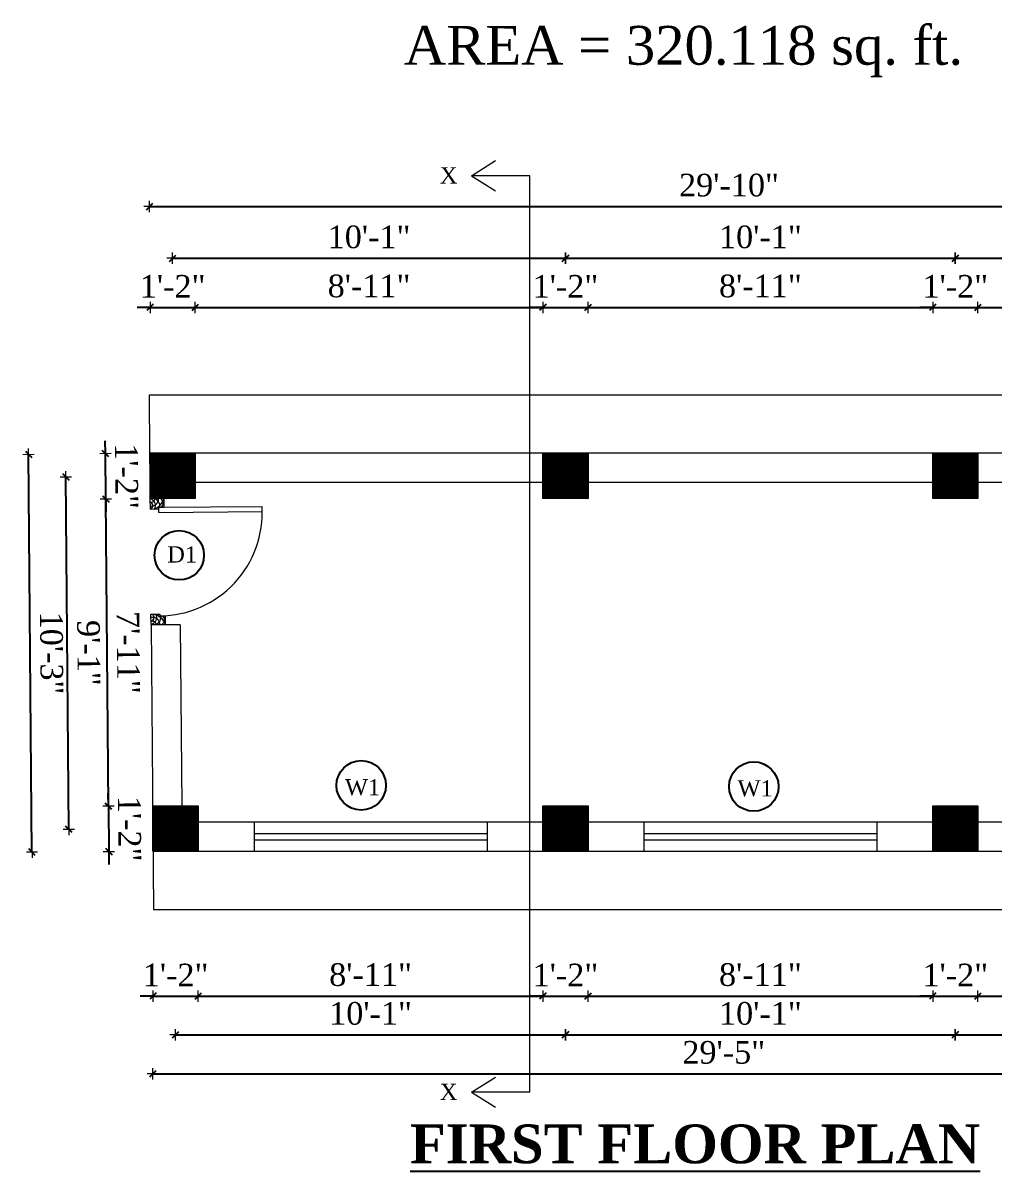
# Model space of a CAD drawing. Header units: inches. Extents: x 20273 to 41102, y -4696 to -1121.
# Drawn here: x 29047.8 to 29348, y -3566.3 to -3211.4 of the extents above; entities that cross this region are included whole.
import ezdxf

# ---------------------------------------------------------------- set-up
doc = ezdxf.new("R2010")
doc.units = ezdxf.units.IN
doc.header["$LTSCALE"] = 5
doc.header["$MEASUREMENT"] = 0
for name, color, linetype, lineweight in [('A-WALL', 7, 'Continuous', 9), ('Dimension', 7, 'Continuous', 18), ('DOOR', 62, 'Continuous', 0)]:
    doc.layers.add(name, color=color, linetype=linetype, lineweight=lineweight)
doc.layers.add('dim line', color=7, linetype='Continuous', lineweight=15, true_color=0xfab2b2)
doc.layers.add('TEXT', color=6, linetype='Continuous')
doc.layers.add('WALL', color=7, linetype='Continuous')
doc.styles.add('ordinary', font='times.ttf')
doc.dimstyles.new('Copy of 96', dxfattribs={"dimtxt": 7, "dimasz": 4, "dimexe": 0.5, "dimexo": 0.5, "dimgap": 3, "dimtad": 1, "dimdec": 1, "dimzin": 11, "dimdsep": 46, "dimlunit": 4, "dimtxsty": 'ordinary', "dimblk": 'OBLIQUE', "dimcen": 0.09, "dimse1": 1, "dimse2": 1, "dimclrt": 6, "dimazin": 0, "dimtfac": 1, "dimtdec": 1, "dimtix": 1, "dimtmove": 2, "dimatfit": 3, "dimldrblk": 'leader', "dimfxl": 0.5, "dimfxlon": 1, "dimtolj": 1, "dimtzin": 0, "dimarcsym": 0})
pattern_1 = [(45, (2967.62238, 320.16556), (-0.08838834765, 0.08838834765), [])]

# ---------------------------------------------------------------- blocks, each defined once
blk = doc.blocks.new('A$C27B36B59')
at = {"layer": 'DOOR'}
for p, q in [((0, 4), (0, 0)), ((2.5, 4), (0, 4)), ((2.5, 2.5), (2.5, 4)), ((0, 0), (3, 0)), ((3, 2.5), (2.5, 2.5)), ((3, 0), (3, 2.5))]:
    blk.add_line(p, q, dxfattribs=at)
for centre, radius, start, end in [((-1.4, -0.54), 4.75, 22.1411, 72.838), ((1.34, 2.09), 1.64, 45.138, 144.8948), ((2.21, 0.3), 2.49, 83.3149, 152.658), ((0.13, 0.37), 2.05, 349.4875, 93.6805), ((1.96, -0.47), 2.01, 58.7447, 166.495), ((-0.06, 0.32), 1.13, 343.542, 86.947), ((2.08, -0.4), 1.17, 38.2816, 160.1519)]:
    blk.add_arc(centre, radius, start, end, dxfattribs=at)
blk = doc.blocks.new('D2')
at = {"layer": 'DOOR'}
for p, q in [((74473.95, 24047.59), (74473.95, 24018.09)), ((74473.95, 24047.59), (74475.45, 24047.59)), ((74475.45, 24047.59), (74475.45, 24018.13))]:
    blk.add_line(p, q, dxfattribs=at)
blk.add_arc((74473.95, 24047.59), 29.5, 180, 272.9146, dxfattribs=at)
at = {"layer": 'DOOR', "xscale": -1, "rotation": 180}
blk.add_blockref('A$C27B36B59', (74441.95, 24050.09), dxfattribs=at)
at = {"layer": 'DOOR', "rotation": 180}
blk.add_blockref('A$C27B36B59', (74477.95, 24050.09), dxfattribs=at)
blk = doc.blocks.new('oblique')
at = {"color": 0, "lineweight": -2}
blk.add_line((0.25, 0.25), (-0.25, -0.25), dxfattribs=at)
at = {"layer": 'dim line', "lineweight": 9}
for p, q in [((-0.4375, 0), (0.4375, 0)), ((0, 0.4375), (0, -0.4375))]:
    blk.add_line(p, q, dxfattribs=at)
blk = doc.blocks.new('*D418')
at = {"layer": 'A-WALL', "color": 0, "lineweight": -2, "ltscale": 50, "transparency": 16777216}
for p, q in [((29088.01, -3512.22), (29084.01, -3512.22)), ((29088.01, -3512.22), (29102.01, -3512.22)), ((29102.01, -3512.22), (29106.01, -3512.22))]:
    blk.add_line(p, q, dxfattribs=at)
at = {"layer": 'Defpoints', "color": 0, "ltscale": 50, "transparency": 16777216}
for p in [(29088.01, -3467.44), (29102.01, -3467.44), (29102.01, -3512.22)]:
    blk.add_point(p, dxfattribs=at)
at = {"layer": 'A-WALL', "color": 0, "lineweight": -2, "ltscale": 50, "transparency": 16777216, "xscale": 4, "yscale": 4, "zscale": 4}
blk.add_blockref('oblique', (29088.01, -3512.22), dxfattribs=at)
at = {"layer": 'A-WALL', "color": 0, "lineweight": -2, "ltscale": 50, "transparency": 16777216, "xscale": 4, "yscale": 4, "zscale": 4, "rotation": 180}
blk.add_blockref('oblique', (29102.01, -3512.22), dxfattribs=at)
at = {"layer": 'A-WALL', "color": 6, "ltscale": 50, "transparency": 16777216, "insert": (29095.01, -3505.72), "char_height": 7, "attachment_point": 5, "style": 'ordinary'}
blk.add_mtext('\\A1;1\'-2"', dxfattribs=at)
blk = doc.blocks.new('_OBLIQUE')
at = {"color": 0, "linetype": 'ByBlock'}
blk.add_line((-0.5, -0.5), (0.5, 0.5), dxfattribs=at)
blk = doc.blocks.new('leader')
at = {"layer": 'Dimension'}
for p, q in [((0, -4.328), (0, 4.328)), ((-4.424, 0), (4.424, 0))]:
    blk.add_line(p, q, dxfattribs=at)
blk = doc.blocks.new('*D419')
at = {"layer": 'A-WALL', "color": 0, "lineweight": -2, "ltscale": 5, "transparency": 16777216}
blk.add_line((29102.01, -3512.22), (29208.51, -3512.22), dxfattribs=at)
at = {"layer": 'Defpoints', "color": 0, "ltscale": 5, "transparency": 16777216}
for p in [(29102.01, -3467.44), (29208.51, -3467.44), (29208.51, -3512.22)]:
    blk.add_point(p, dxfattribs=at)
at = {"layer": 'A-WALL', "color": 0, "lineweight": -2, "ltscale": 5, "transparency": 16777216, "xscale": 4, "yscale": 4, "zscale": 4, "rotation": 180}
blk.add_blockref('oblique', (29102.01, -3512.22), dxfattribs=at)
at = {"layer": 'A-WALL', "color": 0, "lineweight": -2, "ltscale": 5, "transparency": 16777216, "xscale": 4, "yscale": 4, "zscale": 4}
blk.add_blockref('oblique', (29208.51, -3512.22), dxfattribs=at)
at = {"layer": 'A-WALL', "color": 6, "ltscale": 5, "transparency": 16777216, "insert": (29155.26, -3505.65), "char_height": 7, "attachment_point": 5, "style": 'ordinary'}
blk.add_mtext('\\A1;8\'-11"', dxfattribs=at)
blk = doc.blocks.new('*D420')
at = {"layer": 'A-WALL', "color": 0, "lineweight": -2, "ltscale": 5, "transparency": 16777216}
for p, q in [((29208.51, -3512.22), (29204.51, -3512.22)), ((29208.51, -3512.22), (29222.51, -3512.22)), ((29222.51, -3512.22), (29226.51, -3512.22))]:
    blk.add_line(p, q, dxfattribs=at)
at = {"layer": 'Defpoints', "color": 0, "ltscale": 5, "transparency": 16777216}
for p in [(29208.51, -3467.44), (29222.51, -3467.44), (29222.51, -3512.22)]:
    blk.add_point(p, dxfattribs=at)
at = {"layer": 'A-WALL', "color": 0, "lineweight": -2, "ltscale": 5, "transparency": 16777216, "xscale": 4, "yscale": 4, "zscale": 4}
blk.add_blockref('oblique', (29208.51, -3512.22), dxfattribs=at)
at = {"layer": 'A-WALL', "color": 0, "lineweight": -2, "ltscale": 5, "transparency": 16777216, "xscale": 4, "yscale": 4, "zscale": 4, "rotation": 180}
blk.add_blockref('oblique', (29222.51, -3512.22), dxfattribs=at)
at = {"layer": 'A-WALL', "color": 6, "ltscale": 5, "transparency": 16777216, "insert": (29215.51, -3505.72), "char_height": 7, "attachment_point": 5, "style": 'ordinary'}
blk.add_mtext('\\A1;1\'-2"', dxfattribs=at)
blk = doc.blocks.new('*D421')
at = {"layer": 'A-WALL', "color": 0, "lineweight": -2, "ltscale": 5, "transparency": 16777216}
blk.add_line((29222.51, -3512.22), (29329.01, -3512.22), dxfattribs=at)
at = {"layer": 'Defpoints', "color": 0, "ltscale": 5, "transparency": 16777216}
for p in [(29222.51, -3467.44), (29329.01, -3467.44), (29329.01, -3512.22)]:
    blk.add_point(p, dxfattribs=at)
at = {"layer": 'A-WALL', "color": 0, "lineweight": -2, "ltscale": 5, "transparency": 16777216, "xscale": 4, "yscale": 4, "zscale": 4, "rotation": 180}
blk.add_blockref('oblique', (29222.51, -3512.22), dxfattribs=at)
at = {"layer": 'A-WALL', "color": 0, "lineweight": -2, "ltscale": 5, "transparency": 16777216, "xscale": 4, "yscale": 4, "zscale": 4}
blk.add_blockref('oblique', (29329.01, -3512.22), dxfattribs=at)
at = {"layer": 'A-WALL', "color": 6, "ltscale": 5, "transparency": 16777216, "insert": (29275.76, -3505.65), "char_height": 7, "attachment_point": 5, "style": 'ordinary'}
blk.add_mtext('\\A1;8\'-11"', dxfattribs=at)
blk = doc.blocks.new('*D422')
at = {"layer": 'A-WALL', "color": 0, "lineweight": -2, "ltscale": 5, "transparency": 16777216}
for p, q in [((29329.01, -3512.22), (29325.01, -3512.22)), ((29329.01, -3512.22), (29343.01, -3512.22)), ((29343.01, -3512.22), (29347.01, -3512.22))]:
    blk.add_line(p, q, dxfattribs=at)
at = {"layer": 'Defpoints', "color": 0, "ltscale": 5, "transparency": 16777216}
for p in [(29329.01, -3467.44), (29343.01, -3467.44), (29343.01, -3512.22)]:
    blk.add_point(p, dxfattribs=at)
at = {"layer": 'A-WALL', "color": 0, "lineweight": -2, "ltscale": 5, "transparency": 16777216, "xscale": 4, "yscale": 4, "zscale": 4}
blk.add_blockref('oblique', (29329.01, -3512.22), dxfattribs=at)
at = {"layer": 'A-WALL', "color": 0, "lineweight": -2, "ltscale": 5, "transparency": 16777216, "xscale": 4, "yscale": 4, "zscale": 4, "rotation": 180}
blk.add_blockref('oblique', (29343.01, -3512.22), dxfattribs=at)
at = {"layer": 'A-WALL', "color": 6, "ltscale": 5, "transparency": 16777216, "insert": (29336.01, -3505.72), "char_height": 7, "attachment_point": 5, "style": 'ordinary'}
blk.add_mtext('\\A1;1\'-2"', dxfattribs=at)
blk = doc.blocks.new('*D423')
at = {"layer": 'A-WALL', "color": 0, "lineweight": -2, "ltscale": 5, "transparency": 16777216}
blk.add_line((29343.01, -3512.22), (29426.88, -3512.22), dxfattribs=at)
at = {"layer": 'Defpoints', "color": 0, "ltscale": 5, "transparency": 16777216}
for p in [(29343.01, -3467.44), (29426.88, -3467.44), (29426.88, -3512.22)]:
    blk.add_point(p, dxfattribs=at)
at = {"layer": 'A-WALL', "color": 0, "lineweight": -2, "ltscale": 5, "transparency": 16777216, "xscale": 4, "yscale": 4, "zscale": 4, "rotation": 180}
blk.add_blockref('oblique', (29343.01, -3512.22), dxfattribs=at)
at = {"layer": 'A-WALL', "color": 0, "lineweight": -2, "ltscale": 5, "transparency": 16777216, "xscale": 4, "yscale": 4, "zscale": 4}
blk.add_blockref('oblique', (29426.88, -3512.22), dxfattribs=at)
at = {"layer": 'A-WALL', "color": 6, "ltscale": 5, "transparency": 16777216, "insert": (29384.94, -3505.64), "char_height": 7, "attachment_point": 5, "style": 'ordinary'}
blk.add_mtext('\\A1;7\'-0"', dxfattribs=at)
blk = doc.blocks.new('*D425')
at = {"layer": 'A-WALL', "color": 0, "lineweight": -2, "ltscale": 5, "transparency": 16777216}
blk.add_line((29095.01, -3524.19), (29215.51, -3524.19), dxfattribs=at)
at = {"layer": 'Defpoints', "color": 0, "ltscale": 5, "transparency": 16777216}
for p in [(29095.01, -3460.44), (29215.51, -3460.44), (29215.51, -3524.19)]:
    blk.add_point(p, dxfattribs=at)
at = {"layer": 'A-WALL', "color": 0, "lineweight": -2, "ltscale": 5, "transparency": 16777216, "xscale": 4, "yscale": 4, "zscale": 4, "rotation": 180}
blk.add_blockref('oblique', (29095.01, -3524.19), dxfattribs=at)
at = {"layer": 'A-WALL', "color": 0, "lineweight": -2, "ltscale": 5, "transparency": 16777216, "xscale": 4, "yscale": 4, "zscale": 4}
blk.add_blockref('oblique', (29215.51, -3524.19), dxfattribs=at)
at = {"layer": 'A-WALL', "color": 6, "ltscale": 5, "transparency": 16777216, "insert": (29155.26, -3517.63), "char_height": 7, "attachment_point": 5, "style": 'ordinary'}
blk.add_mtext('\\A1;10\'-1"', dxfattribs=at)
blk = doc.blocks.new('*D426')
at = {"layer": 'A-WALL', "color": 0, "lineweight": -2, "ltscale": 5, "transparency": 16777216}
blk.add_line((29215.51, -3524.19), (29336.01, -3524.19), dxfattribs=at)
at = {"layer": 'Defpoints', "color": 0, "ltscale": 5, "transparency": 16777216}
for p in [(29215.51, -3460.44), (29336.01, -3460.44), (29336.01, -3524.19)]:
    blk.add_point(p, dxfattribs=at)
at = {"layer": 'A-WALL', "color": 0, "lineweight": -2, "ltscale": 5, "transparency": 16777216, "xscale": 4, "yscale": 4, "zscale": 4, "rotation": 180}
blk.add_blockref('oblique', (29215.51, -3524.19), dxfattribs=at)
at = {"layer": 'A-WALL', "color": 0, "lineweight": -2, "ltscale": 5, "transparency": 16777216, "xscale": 4, "yscale": 4, "zscale": 4}
blk.add_blockref('oblique', (29336.01, -3524.19), dxfattribs=at)
at = {"layer": 'A-WALL', "color": 6, "ltscale": 5, "transparency": 16777216, "insert": (29275.76, -3517.63), "char_height": 7, "attachment_point": 5, "style": 'ordinary'}
blk.add_mtext('\\A1;10\'-1"', dxfattribs=at)
blk = doc.blocks.new('*D427')
at = {"layer": 'A-WALL', "color": 0, "lineweight": -2, "ltscale": 5, "transparency": 16777216}
blk.add_line((29336.01, -3524.19), (29433.88, -3524.19), dxfattribs=at)
at = {"layer": 'Defpoints', "color": 0, "ltscale": 5, "transparency": 16777216}
for p in [(29336.01, -3460.44), (29433.88, -3460.44), (29433.88, -3524.19)]:
    blk.add_point(p, dxfattribs=at)
at = {"layer": 'A-WALL', "color": 0, "lineweight": -2, "ltscale": 5, "transparency": 16777216, "xscale": 4, "yscale": 4, "zscale": 4, "rotation": 180}
blk.add_blockref('oblique', (29336.01, -3524.19), dxfattribs=at)
at = {"layer": 'A-WALL', "color": 0, "lineweight": -2, "ltscale": 5, "transparency": 16777216, "xscale": 4, "yscale": 4, "zscale": 4}
blk.add_blockref('oblique', (29433.88, -3524.19), dxfattribs=at)
at = {"layer": 'A-WALL', "color": 6, "ltscale": 5, "transparency": 16777216, "insert": (29384.94, -3517.63), "char_height": 7, "attachment_point": 5, "style": 'ordinary'}
blk.add_mtext('\\A1;8\'-2"', dxfattribs=at)
blk = doc.blocks.new('*D428')
at = {"layer": 'A-WALL', "color": 0, "lineweight": -2, "ltscale": 5, "transparency": 16777216}
blk.add_line((29088.01, -3536.24), (29440.88, -3536.24), dxfattribs=at)
at = {"layer": 'Defpoints', "color": 0, "ltscale": 5, "transparency": 16777216}
for p in [(29088.01, -3467.44), (29440.88, -3467.44), (29440.88, -3536.24)]:
    blk.add_point(p, dxfattribs=at)
at = {"layer": 'A-WALL', "color": 0, "lineweight": -2, "ltscale": 5, "transparency": 16777216, "xscale": 4, "yscale": 4, "zscale": 4, "rotation": 180}
blk.add_blockref('oblique', (29088.01, -3536.24), dxfattribs=at)
at = {"layer": 'A-WALL', "color": 0, "lineweight": -2, "ltscale": 5, "transparency": 16777216, "xscale": 4, "yscale": 4, "zscale": 4}
blk.add_blockref('oblique', (29440.88, -3536.24), dxfattribs=at)
at = {"layer": 'A-WALL', "color": 6, "ltscale": 5, "transparency": 16777216, "insert": (29264.44, -3529.67), "char_height": 7, "attachment_point": 5, "style": 'ordinary'}
blk.add_mtext('\\A1;29\'-5"', dxfattribs=at)
blk = doc.blocks.new('*D429')
at = {"layer": 'A-WALL', "color": 0, "lineweight": -2, "ltscale": 50, "transparency": 16777216}
blk.add_line((29050.61, -3467.75), (29049.57, -3344.76), dxfattribs=at)
at = {"layer": 'Defpoints', "color": 0, "ltscale": 50, "transparency": 16777216}
for p in [(29049.57, -3344.76), (29086.97, -3344.45), (29088.01, -3467.44)]:
    blk.add_point(p, dxfattribs=at)
at = {"layer": 'A-WALL', "color": 0, "lineweight": -2, "ltscale": 50, "transparency": 16777216, "xscale": 4, "yscale": 4, "zscale": 4}
for p, rotation in [((29049.57, -3344.76), 90.48576269129444), ((29050.61, -3467.75), 270.4857626912944)]:
    blk.add_blockref('oblique', p, dxfattribs=dict(at, rotation=rotation))
at = {"layer": 'A-WALL', "color": 6, "ltscale": 50, "transparency": 16777216, "insert": (29056.65, -3406.2), "char_height": 7, "attachment_point": 5, "rotation": 270.4858, "style": 'ordinary'}
blk.add_mtext('\\A1;10\'-3"', dxfattribs=at)
blk = doc.blocks.new('*D430')
at = {"layer": 'A-WALL', "color": 0, "lineweight": -2, "ltscale": 5, "transparency": 16777216}
blk.add_line((29074.23, -3453.55), (29073.43, -3358.56), dxfattribs=at)
at = {"layer": 'Defpoints', "color": 0, "ltscale": 5, "transparency": 16777216}
for p in [(29073.43, -3358.56), (29087.09, -3358.45), (29087.89, -3453.44)]:
    blk.add_point(p, dxfattribs=at)
at = {"layer": 'A-WALL', "color": 0, "lineweight": -2, "ltscale": 5, "transparency": 16777216, "xscale": 4, "yscale": 4, "zscale": 4}
for p, rotation in [((29073.43, -3358.56), 90.48576269128618), ((29074.23, -3453.55), 270.4857626912862)]:
    blk.add_blockref('oblique', p, dxfattribs=dict(at, rotation=rotation))
at = {"layer": 'A-WALL', "color": 6, "ltscale": 5, "transparency": 16777216, "insert": (29080.4, -3406), "char_height": 7, "attachment_point": 5, "rotation": 270.4858, "style": 'ordinary'}
blk.add_mtext('\\A1;7\'-11"', dxfattribs=at)
blk = doc.blocks.new('*D431')
at = {"layer": 'A-WALL', "color": 0, "lineweight": -2, "ltscale": 5, "transparency": 16777216}
blk.add_line((29062.02, -3460.72), (29061.09, -3351.73), dxfattribs=at)
at = {"layer": 'Defpoints', "color": 0, "ltscale": 5, "transparency": 16777216}
for p in [(29061.09, -3351.73), (29094.09, -3351.45), (29095.01, -3460.44)]:
    blk.add_point(p, dxfattribs=at)
at = {"layer": 'A-WALL', "color": 0, "lineweight": -2, "ltscale": 5, "transparency": 16777216, "xscale": 4, "yscale": 4, "zscale": 4}
for p, rotation in [((29061.09, -3351.73), 90.48576269128618), ((29062.02, -3460.72), 270.4857626912862)]:
    blk.add_blockref('oblique', p, dxfattribs=dict(at, rotation=rotation))
at = {"layer": 'A-WALL', "color": 6, "ltscale": 5, "transparency": 16777216, "insert": (29068.12, -3406.16), "char_height": 7, "attachment_point": 5, "rotation": 270.4858, "style": 'ordinary'}
blk.add_mtext('\\A1;9\'-1"', dxfattribs=at)
blk = doc.blocks.new('*D432')
at = {"layer": 'A-WALL', "color": 0, "lineweight": -2, "ltscale": 5, "transparency": 16777216}
for p, q in [((29073.31, -3344.56), (29073.27, -3340.56)), ((29073.43, -3358.56), (29073.31, -3344.56)), ((29073.43, -3358.56), (29073.46, -3362.56))]:
    blk.add_line(p, q, dxfattribs=at)
at = {"layer": 'Defpoints', "color": 0, "ltscale": 5, "transparency": 16777216}
for p in [(29073.31, -3344.56), (29086.97, -3344.45), (29087.09, -3358.45)]:
    blk.add_point(p, dxfattribs=at)
at = {"layer": 'A-WALL', "color": 0, "lineweight": -2, "ltscale": 5, "transparency": 16777216, "xscale": 4, "yscale": 4, "zscale": 4}
for p, rotation in [((29073.31, -3344.56), 270.4857626912862), ((29073.43, -3358.56), 90.48576269128618)]:
    blk.add_blockref('oblique', p, dxfattribs=dict(at, rotation=rotation))
at = {"layer": 'A-WALL', "color": 6, "ltscale": 5, "transparency": 16777216, "insert": (29079.87, -3351.51), "char_height": 7, "attachment_point": 5, "rotation": 270.4858, "style": 'ordinary'}
blk.add_mtext('\\A1;1\'-2"', dxfattribs=at)
blk = doc.blocks.new('*D433')
at = {"layer": 'A-WALL', "color": 0, "lineweight": -2, "ltscale": 5, "transparency": 16777216}
for p, q in [((29074.23, -3453.55), (29074.2, -3449.55)), ((29074.23, -3453.55), (29074.35, -3467.55)), ((29074.35, -3467.55), (29074.38, -3471.55))]:
    blk.add_line(p, q, dxfattribs=at)
at = {"layer": 'Defpoints', "color": 0, "ltscale": 5, "transparency": 16777216}
for p in [(29087.89, -3453.44), (29074.35, -3467.55), (29088.01, -3467.44)]:
    blk.add_point(p, dxfattribs=at)
at = {"layer": 'A-WALL', "color": 0, "lineweight": -2, "ltscale": 5, "transparency": 16777216, "xscale": 4, "yscale": 4, "zscale": 4}
for p, rotation in [((29074.23, -3453.55), 270.4857626912862), ((29074.35, -3467.55), 90.48576269128618)]:
    blk.add_blockref('oblique', p, dxfattribs=dict(at, rotation=rotation))
at = {"layer": 'A-WALL', "color": 6, "ltscale": 5, "transparency": 16777216, "insert": (29080.79, -3460.5), "char_height": 7, "attachment_point": 5, "rotation": 270.4858, "style": 'ordinary'}
blk.add_mtext('\\A1;1\'-2"', dxfattribs=at)
blk = doc.blocks.new('*D434')
at = {"layer": 'A-WALL', "color": 0, "lineweight": -2, "ltscale": 5, "transparency": 16777216}
for p, q in [((29087.09, -3299.34), (29083.09, -3299.34)), ((29087.09, -3299.34), (29101.09, -3299.34)), ((29101.09, -3299.34), (29105.09, -3299.34))]:
    blk.add_line(p, q, dxfattribs=at)
at = {"layer": 'Defpoints', "color": 0, "ltscale": 5, "transparency": 16777216}
for p in [(29101.09, -3299.34), (29087.09, -3344.45), (29101.09, -3344.45)]:
    blk.add_point(p, dxfattribs=at)
at = {"layer": 'A-WALL', "color": 0, "lineweight": -2, "ltscale": 5, "transparency": 16777216, "xscale": 4, "yscale": 4, "zscale": 4}
blk.add_blockref('oblique', (29087.09, -3299.34), dxfattribs=at)
at = {"layer": 'A-WALL', "color": 0, "lineweight": -2, "ltscale": 5, "transparency": 16777216, "xscale": 4, "yscale": 4, "zscale": 4, "rotation": 180}
blk.add_blockref('oblique', (29101.09, -3299.34), dxfattribs=at)
at = {"layer": 'A-WALL', "color": 6, "ltscale": 5, "transparency": 16777216, "insert": (29094.09, -3292.84), "char_height": 7, "attachment_point": 5, "style": 'ordinary'}
blk.add_mtext('\\A1;1\'-2"', dxfattribs=at)
blk = doc.blocks.new('*D435')
at = {"layer": 'A-WALL', "color": 0, "lineweight": -2, "ltscale": 5, "transparency": 16777216}
blk.add_line((29101.09, -3299.34), (29208.51, -3299.34), dxfattribs=at)
at = {"layer": 'Defpoints', "color": 0, "ltscale": 5, "transparency": 16777216}
for p in [(29208.51, -3299.34), (29101.09, -3344.45), (29208.51, -3344.45)]:
    blk.add_point(p, dxfattribs=at)
at = {"layer": 'A-WALL', "color": 0, "lineweight": -2, "ltscale": 5, "transparency": 16777216, "xscale": 4, "yscale": 4, "zscale": 4, "rotation": 180}
blk.add_blockref('oblique', (29101.09, -3299.34), dxfattribs=at)
at = {"layer": 'A-WALL', "color": 0, "lineweight": -2, "ltscale": 5, "transparency": 16777216, "xscale": 4, "yscale": 4, "zscale": 4}
blk.add_blockref('oblique', (29208.51, -3299.34), dxfattribs=at)
at = {"layer": 'A-WALL', "color": 6, "ltscale": 5, "transparency": 16777216, "insert": (29154.8, -3292.77), "char_height": 7, "attachment_point": 5, "style": 'ordinary'}
blk.add_mtext('\\A1;8\'-11"', dxfattribs=at)
blk = doc.blocks.new('*D436')
at = {"layer": 'A-WALL', "color": 0, "lineweight": -2, "ltscale": 5, "transparency": 16777216}
for p, q in [((29208.51, -3299.34), (29204.51, -3299.34)), ((29208.51, -3299.34), (29222.51, -3299.34)), ((29222.51, -3299.34), (29226.51, -3299.34))]:
    blk.add_line(p, q, dxfattribs=at)
at = {"layer": 'Defpoints', "color": 0, "ltscale": 5, "transparency": 16777216}
for p in [(29222.51, -3299.34), (29208.51, -3344.45), (29222.51, -3344.45)]:
    blk.add_point(p, dxfattribs=at)
at = {"layer": 'A-WALL', "color": 0, "lineweight": -2, "ltscale": 5, "transparency": 16777216, "xscale": 4, "yscale": 4, "zscale": 4}
blk.add_blockref('oblique', (29208.51, -3299.34), dxfattribs=at)
at = {"layer": 'A-WALL', "color": 0, "lineweight": -2, "ltscale": 5, "transparency": 16777216, "xscale": 4, "yscale": 4, "zscale": 4, "rotation": 180}
blk.add_blockref('oblique', (29222.51, -3299.34), dxfattribs=at)
at = {"layer": 'A-WALL', "color": 6, "ltscale": 5, "transparency": 16777216, "insert": (29215.51, -3292.84), "char_height": 7, "attachment_point": 5, "style": 'ordinary'}
blk.add_mtext('\\A1;1\'-2"', dxfattribs=at)
blk = doc.blocks.new('*D437')
at = {"layer": 'A-WALL', "color": 0, "lineweight": -2, "ltscale": 5, "transparency": 16777216}
blk.add_line((29222.51, -3299.34), (29329.01, -3299.34), dxfattribs=at)
at = {"layer": 'Defpoints', "color": 0, "ltscale": 5, "transparency": 16777216}
for p in [(29329.01, -3299.34), (29222.51, -3344.45), (29329.01, -3344.45)]:
    blk.add_point(p, dxfattribs=at)
at = {"layer": 'A-WALL', "color": 0, "lineweight": -2, "ltscale": 5, "transparency": 16777216, "xscale": 4, "yscale": 4, "zscale": 4, "rotation": 180}
blk.add_blockref('oblique', (29222.51, -3299.34), dxfattribs=at)
at = {"layer": 'A-WALL', "color": 0, "lineweight": -2, "ltscale": 5, "transparency": 16777216, "xscale": 4, "yscale": 4, "zscale": 4}
blk.add_blockref('oblique', (29329.01, -3299.34), dxfattribs=at)
at = {"layer": 'A-WALL', "color": 6, "ltscale": 5, "transparency": 16777216, "insert": (29275.76, -3292.77), "char_height": 7, "attachment_point": 5, "style": 'ordinary'}
blk.add_mtext('\\A1;8\'-11"', dxfattribs=at)
blk = doc.blocks.new('*D404')
at = {"layer": 'A-WALL', "color": 0, "lineweight": -2, "ltscale": 5, "transparency": 16777216}
for p, q in [((29329.01, -3299.34), (29325.01, -3299.34)), ((29329.01, -3299.34), (29343.01, -3299.34)), ((29343.01, -3299.34), (29347.01, -3299.34))]:
    blk.add_line(p, q, dxfattribs=at)
at = {"layer": 'Defpoints', "color": 0, "ltscale": 5, "transparency": 16777216}
for p in [(29343.01, -3299.34), (29329.01, -3344.45), (29343.01, -3344.45)]:
    blk.add_point(p, dxfattribs=at)
at = {"layer": 'A-WALL', "color": 0, "lineweight": -2, "ltscale": 5, "transparency": 16777216, "xscale": 4, "yscale": 4, "zscale": 4}
blk.add_blockref('oblique', (29329.01, -3299.34), dxfattribs=at)
at = {"layer": 'A-WALL', "color": 0, "lineweight": -2, "ltscale": 5, "transparency": 16777216, "xscale": 4, "yscale": 4, "zscale": 4, "rotation": 180}
blk.add_blockref('oblique', (29343.01, -3299.34), dxfattribs=at)
at = {"layer": 'A-WALL', "color": 6, "ltscale": 5, "transparency": 16777216, "insert": (29336.01, -3292.84), "char_height": 7, "attachment_point": 5, "style": 'ordinary'}
blk.add_mtext('\\A1;1\'-2"', dxfattribs=at)
blk = doc.blocks.new('*D405')
at = {"layer": 'A-WALL', "color": 0, "lineweight": -2, "ltscale": 5, "transparency": 16777216}
blk.add_line((29343.01, -3299.34), (29431.13, -3299.34), dxfattribs=at)
at = {"layer": 'Defpoints', "color": 0, "ltscale": 5, "transparency": 16777216}
for p in [(29431.13, -3299.34), (29343.01, -3344.45), (29431.13, -3344.45)]:
    blk.add_point(p, dxfattribs=at)
at = {"layer": 'A-WALL', "color": 0, "lineweight": -2, "ltscale": 5, "transparency": 16777216, "xscale": 4, "yscale": 4, "zscale": 4, "rotation": 180}
blk.add_blockref('oblique', (29343.01, -3299.34), dxfattribs=at)
at = {"layer": 'A-WALL', "color": 0, "lineweight": -2, "ltscale": 5, "transparency": 16777216, "xscale": 4, "yscale": 4, "zscale": 4}
blk.add_blockref('oblique', (29431.13, -3299.34), dxfattribs=at)
at = {"layer": 'A-WALL', "color": 6, "ltscale": 5, "transparency": 16777216, "insert": (29387.07, -3292.76), "char_height": 7, "attachment_point": 5, "style": 'ordinary'}
blk.add_mtext('\\A1;7\'-4"', dxfattribs=at)
blk = doc.blocks.new('*D409')
at = {"layer": 'A-WALL', "color": 0, "lineweight": -2, "ltscale": 5, "transparency": 16777216}
blk.add_line((29094.09, -3284.16), (29215.51, -3284.16), dxfattribs=at)
at = {"layer": 'Defpoints', "color": 0, "ltscale": 5, "transparency": 16777216}
for p in [(29215.51, -3284.16), (29094.09, -3351.45), (29215.51, -3351.45)]:
    blk.add_point(p, dxfattribs=at)
at = {"layer": 'A-WALL', "color": 0, "lineweight": -2, "ltscale": 5, "transparency": 16777216, "xscale": 4, "yscale": 4, "zscale": 4, "rotation": 180}
blk.add_blockref('oblique', (29094.09, -3284.16), dxfattribs=at)
at = {"layer": 'A-WALL', "color": 0, "lineweight": -2, "ltscale": 5, "transparency": 16777216, "xscale": 4, "yscale": 4, "zscale": 4}
blk.add_blockref('oblique', (29215.51, -3284.16), dxfattribs=at)
at = {"layer": 'A-WALL', "color": 6, "ltscale": 5, "transparency": 16777216, "insert": (29154.8, -3277.6), "char_height": 7, "attachment_point": 5, "style": 'ordinary'}
blk.add_mtext('\\A1;10\'-1"', dxfattribs=at)
blk = doc.blocks.new('*D410')
at = {"layer": 'A-WALL', "color": 0, "lineweight": -2, "ltscale": 5, "transparency": 16777216}
blk.add_line((29215.51, -3284.16), (29336.01, -3284.16), dxfattribs=at)
at = {"layer": 'Defpoints', "color": 0, "ltscale": 5, "transparency": 16777216}
for p in [(29336.01, -3284.16), (29215.51, -3351.45), (29336.01, -3351.45)]:
    blk.add_point(p, dxfattribs=at)
at = {"layer": 'A-WALL', "color": 0, "lineweight": -2, "ltscale": 5, "transparency": 16777216, "xscale": 4, "yscale": 4, "zscale": 4, "rotation": 180}
blk.add_blockref('oblique', (29215.51, -3284.16), dxfattribs=at)
at = {"layer": 'A-WALL', "color": 0, "lineweight": -2, "ltscale": 5, "transparency": 16777216, "xscale": 4, "yscale": 4, "zscale": 4}
blk.add_blockref('oblique', (29336.01, -3284.16), dxfattribs=at)
at = {"layer": 'A-WALL', "color": 6, "ltscale": 5, "transparency": 16777216, "insert": (29275.76, -3277.6), "char_height": 7, "attachment_point": 5, "style": 'ordinary'}
blk.add_mtext('\\A1;10\'-1"', dxfattribs=at)
blk = doc.blocks.new('*D411')
at = {"layer": 'A-WALL', "color": 0, "lineweight": -2, "ltscale": 5, "transparency": 16777216}
blk.add_line((29336.01, -3284.16), (29438.13, -3284.16), dxfattribs=at)
at = {"layer": 'Defpoints', "color": 0, "ltscale": 5, "transparency": 16777216}
for p in [(29438.13, -3284.16), (29336.01, -3351.45), (29438.13, -3351.45)]:
    blk.add_point(p, dxfattribs=at)
at = {"layer": 'A-WALL', "color": 0, "lineweight": -2, "ltscale": 5, "transparency": 16777216, "xscale": 4, "yscale": 4, "zscale": 4, "rotation": 180}
blk.add_blockref('oblique', (29336.01, -3284.16), dxfattribs=at)
at = {"layer": 'A-WALL', "color": 0, "lineweight": -2, "ltscale": 5, "transparency": 16777216, "xscale": 4, "yscale": 4, "zscale": 4}
blk.add_blockref('oblique', (29438.13, -3284.16), dxfattribs=at)
at = {"layer": 'A-WALL', "color": 6, "ltscale": 5, "transparency": 16777216, "insert": (29387.07, -3277.6), "char_height": 7, "attachment_point": 5, "style": 'ordinary'}
blk.add_mtext('\\A1;8\'-6"', dxfattribs=at)
blk = doc.blocks.new('*D412')
at = {"layer": 'A-WALL', "color": 0, "lineweight": -2, "ltscale": 5, "transparency": 16777216}
blk.add_line((29086.97, -3268.16), (29445.13, -3268.16), dxfattribs=at)
at = {"layer": 'Defpoints', "color": 0, "ltscale": 5, "transparency": 16777216}
for p in [(29445.13, -3268.16), (29086.97, -3344.45), (29445.13, -3344.45)]:
    blk.add_point(p, dxfattribs=at)
at = {"layer": 'A-WALL', "color": 0, "lineweight": -2, "ltscale": 5, "transparency": 16777216, "xscale": 4, "yscale": 4, "zscale": 4, "rotation": 180}
blk.add_blockref('oblique', (29086.97, -3268.16), dxfattribs=at)
at = {"layer": 'A-WALL', "color": 0, "lineweight": -2, "ltscale": 5, "transparency": 16777216, "xscale": 4, "yscale": 4, "zscale": 4}
blk.add_blockref('oblique', (29445.13, -3268.16), dxfattribs=at)
at = {"layer": 'A-WALL', "color": 6, "ltscale": 5, "transparency": 16777216, "insert": (29266.05, -3261.59), "char_height": 7, "attachment_point": 5, "style": 'ordinary'}
blk.add_mtext('\\A1;29\'-10"', dxfattribs=at)

msp = doc.modelspace()

# ---------------------------------------------------------------- hatches: boundary and pattern name
at = {"layer": 'A-WALL', "ltscale": 5}
h = msp.add_hatch(dxfattribs=at)
h.set_pattern_fill('ANSI31', color=256)
h.set_pattern_definition(pattern_1)
h.paths.add_polyline_path([(29101.09, -3358.45), (29101.09, -3344.45), (29087.09, -3344.45), (29087.09, -3358.45)])
h = msp.add_hatch(dxfattribs=at)
h.set_pattern_fill('ANSI31', color=256)
h.set_pattern_definition(pattern_1)
h.paths.add_polyline_path([(29222.51, -3358.45), (29222.51, -3344.45), (29208.51, -3344.45), (29208.51, -3358.45)])
h = msp.add_hatch(dxfattribs=at)
h.set_pattern_fill('ANSI31', color=256)
h.set_pattern_definition(pattern_1)
h.paths.add_polyline_path([(29343.01, -3358.45), (29343.01, -3344.45), (29329.01, -3344.45), (29329.01, -3358.45)])
h = msp.add_hatch(dxfattribs=at)
h.set_pattern_fill('ANSI31', color=256)
h.set_pattern_definition(pattern_1)
h.paths.add_polyline_path([(29102.01, -3467.44), (29102.01, -3453.44), (29088.01, -3453.44), (29088.01, -3467.44)])
h = msp.add_hatch(dxfattribs=at)
h.set_pattern_fill('ANSI31', color=256)
h.set_pattern_definition(pattern_1)
h.paths.add_polyline_path([(29222.51, -3467.44), (29222.51, -3453.44), (29208.51, -3453.44), (29208.51, -3467.44)])
h = msp.add_hatch(dxfattribs=at)
h.set_pattern_fill('ANSI31', color=256)
h.set_pattern_definition(pattern_1)
h.paths.add_polyline_path([(29329.01, -3467.44), (29343.01, -3467.44), (29343.01, -3453.44), (29329.01, -3453.44)])

# ---------------------------------------------------------------- linework, layer by layer
for p, q in [((29186.46, -3258.65), (29193.89, -3253.97)), ((29204.46, -3258.65), (29186.46, -3258.65)), ((29186.46, -3258.65), (29193.89, -3263.33)), ((29204.46, -3541.93), (29204.46, -3258.65)), ((29086.82, -3326.45), (29086.97, -3344.45)), ((29413.98, -3326.45), (29086.82, -3326.45)), ((29445.13, -3344.45), (29086.97, -3344.45)), ((29086.97, -3344.45), (29087.09, -3358.45)), ((29208.51, -3353.45), (29101.09, -3353.45)), ((29329.01, -3353.45), (29222.51, -3353.45)), ((29431.13, -3353.45), (29343.01, -3353.45)), ((29087.42, -3397.44), (29088.16, -3485.44)), ((29096.42, -3397.44), (29087.42, -3397.44)), ((29096.42, -3397.44), (29096.89, -3453.44)), ((29208.51, -3458.44), (29102.01, -3458.44)), ((29119.26, -3458.44), (29119.26, -3467.44)), ((29191.26, -3458.44), (29191.26, -3467.44)), ((29329.01, -3458.44), (29222.51, -3458.44)), ((29239.76, -3458.44), (29239.76, -3467.44)), ((29311.76, -3458.44), (29311.76, -3467.44)), ((29426.88, -3458.44), (29343.01, -3458.44)), ((29119.26, -3461.94), (29191.26, -3461.94)), ((29239.76, -3461.94), (29311.76, -3461.94)), ((29119.26, -3463.94), (29191.26, -3463.94)), ((29239.76, -3463.94), (29311.76, -3463.94)), ((29088.01, -3467.44), (29440.88, -3467.44)), ((29088.16, -3485.44), (29433.39, -3485.44)), ((29186.46, -3541.93), (29193.89, -3537.25)), ((29204.46, -3541.93), (29186.46, -3541.93)), ((29186.46, -3541.93), (29193.89, -3546.61))]:
    msp.add_line(p, q, dxfattribs=at)
for points in [[(29087.09, -3344.45), (29101.09, -3344.45), (29101.09, -3358.45), (29087.09, -3358.45)], [(29208.51, -3344.45), (29222.51, -3344.45), (29222.51, -3358.45), (29208.51, -3358.45)], [(29329.01, -3344.45), (29343.01, -3344.45), (29343.01, -3358.45), (29329.01, -3358.45)], [(29088.01, -3453.44), (29102.01, -3453.44), (29102.01, -3467.44), (29088.01, -3467.44)], [(29208.51, -3453.44), (29222.51, -3453.44), (29222.51, -3467.44), (29208.51, -3467.44)], [(29329.01, -3453.44), (29343.01, -3453.44), (29343.01, -3467.44), (29329.01, -3467.44)]]:
    msp.add_lwpolyline(points, close=True, dxfattribs=at)
at = {"layer": 'TEXT'}
for centre in [(29096.12, -3375.97), (29152.37, -3447.1), (29273.72, -3447.46)]:
    msp.add_circle(centre, 7.64, dxfattribs=at)

# ---------------------------------------------------------------- block references
at = {"layer": 'WALL', "color": 2, "linetype": 'ByBlock', "xscale": 1.083333333326322, "yscale": 1.083333333326322, "zscale": 1.083333333326322, "rotation": 90.48576269148516}
msp.add_blockref('D2', (55824.46, -83819.1), dxfattribs=at)

# ---------------------------------------------------------------- texts
at = {"layer": 'TEXT', "style": 'ordinary'}
for s, p in [('X', (29176.67, -3261.06)), ('D1', (29092.41, -3378.21)), ('X', (29176.67, -3544.35))]:
    msp.add_text(s, height=5, dxfattribs=at).set_placement(p)
for p in [(29147.34, -3450.17), (29268.69, -3450.52)]:
    msp.add_text('W1', height=5, rotation=0.0004, dxfattribs=at).set_placement(p)
at = {"layer": 'TEXT', "char_height": 12, "width": 219.8151, "attachment_point": 8, "rotation": 359.9996, "style": 'ordinary'}
for s, insert in [('AREA = 320.118 sq. ft.', (29251.99, -3228.24)), ('{\\fTimes New Roman|b1|i0|c0|p18;\\LFIRST FLOOR PLAN}', (29255.57, -3564.09))]:
    msp.add_mtext(s, dxfattribs=dict(at, insert=insert))

# ---------------------------------------------------------------- dimensions: what is measured, and where the dimension line sits
at = {"layer": 'A-WALL', "ltscale": 5}
for base, p1, p2, picture, middle in [((29445.13, -3268.16), (29086.97, -3344.45), (29445.13, -3344.45), '*D412', (29266.05, -3261.59)), ((29215.51, -3284.16), (29094.09, -3351.45), (29215.51, -3351.45), '*D409', (29154.8, -3277.6)), ((29336.01125891, -3284.15907106), (29215.51125891, -3351.44571612), (29336.01125891, -3351.44571612), '*D410', (29275.76125891, -3277.59850869)), ((29438.13, -3284.16), (29336.01, -3351.45), (29438.13, -3351.45), '*D411', (29387.07, -3277.6)), ((29101.09, -3299.34), (29087.09, -3344.45), (29101.09, -3344.45), '*D434', (29094.09, -3292.84)), ((29208.51, -3299.34), (29101.09, -3344.45), (29208.51, -3344.45), '*D435', (29154.8, -3292.77)), ((29222.51, -3299.34), (29208.51, -3344.45), (29222.51, -3344.45), '*D436', (29215.51, -3292.84)), ((29329.01125891, -3299.33533546), (29222.51125891, -3344.44571612), (29329.01125891, -3344.44571612), '*D437', (29275.76125891, -3292.77477309)), ((29343.01, -3299.34), (29329.01, -3344.45), (29343.01, -3344.45), '*D404', (29336.01, -3292.84)), ((29431.13, -3299.34), (29343.01, -3344.45), (29431.13, -3344.45), '*D405', (29387.07, -3292.76)), ((29215.51125891, -3524.18807956), (29095.01125891, -3460.43598624), (29215.51125891, -3460.43598624), '*D425', (29155.26125891, -3517.6275172)), ((29336.01125891, -3524.18807956), (29215.51125891, -3460.43598624), (29336.01125891, -3460.43598624), '*D426', (29275.76125891, -3517.6275172)), ((29433.88, -3524.19), (29336.01, -3460.44), (29433.88, -3460.44), '*D427', (29384.94, -3517.63)), ((29440.88, -3536.24), (29088.01, -3467.44), (29440.88, -3467.44), '*D428', (29264.44, -3529.67)), ((29208.51125891, -3512.21540685), (29102.01125891, -3467.43598624), (29208.51125891, -3467.43598624), '*D419', (29155.26125891, -3505.65484448)), ((29222.51, -3512.22), (29208.51, -3467.44), (29222.51, -3467.44), '*D420', (29215.51, -3505.72)), ((29329.01125891, -3512.21540685), (29222.51125891, -3467.43598624), (29329.01125891, -3467.43598624), '*D421', (29275.76125891, -3505.65484448)), ((29343.01, -3512.22), (29329.01, -3467.44), (29343.01, -3467.44), '*D422', (29336.01, -3505.72)), ((29426.88, -3512.22), (29343.01, -3467.44), (29426.88, -3467.44), '*D423', (29384.94, -3505.64))]:
    dim = msp.add_linear_dim(base=base, p1=p1, p2=p2, dimstyle='Copy of 96', override={"dimdec": 0, "dimblk": 'oblique', "dimtdec": 0, "dimarcsym": 1}, dxfattribs=at)
    dim.commit()
    dim.dimension.update_dxf_attribs({"geometry": picture, "text_midpoint": middle})
for base, p1, p2, picture, middle in [((29073.31, -3344.56), (29087.09, -3358.45), (29086.97, -3344.45), '*D432', (29079.87, -3351.51)), ((29061.09, -3351.73), (29095.01, -3460.44), (29094.09, -3351.45), '*D431', (29068.12, -3406.16)), ((29073.43, -3358.56), (29087.89, -3453.44), (29087.09, -3358.45), '*D430', (29080.4, -3406)), ((29074.35, -3467.55), (29087.89, -3453.44), (29088.01, -3467.44), '*D433', (29080.79, -3460.5))]:
    dim = msp.add_linear_dim(base=base, p1=p1, p2=p2, angle=270.4858, dimstyle='Copy of 96', override={"dimdec": 0, "dimblk": 'oblique', "dimtdec": 0, "dimarcsym": 1}, dxfattribs=at)
    dim.commit()
    dim.dimension.update_dxf_attribs({"geometry": picture, "text_midpoint": middle})
at = {"layer": 'A-WALL', "ltscale": 50}
dim = msp.add_aligned_dim(p1=(29088.01, -3467.44), p2=(29086.97, -3344.45), distance=37.4, dimstyle='Copy of 96', override={"dimdec": 0, "dimblk": 'oblique', "dimtdec": 0, "dimarcsym": 1}, dxfattribs=at)
dim.commit()
dim.dimension.update_dxf_attribs({"geometry": '*D429', "text_midpoint": (29056.65, -3406.2)})
dim = msp.add_linear_dim(base=(29102.01, -3512.22), p1=(29088.01, -3467.44), p2=(29102.01, -3467.44), dimstyle='Copy of 96', override={"dimdec": 0, "dimblk": 'oblique', "dimtdec": 0, "dimarcsym": 1}, dxfattribs=at)
dim.commit()
dim.dimension.update_dxf_attribs({"geometry": '*D418', "text_midpoint": (29095.01, -3505.72)})

doc.saveas('drawing.dxf')
